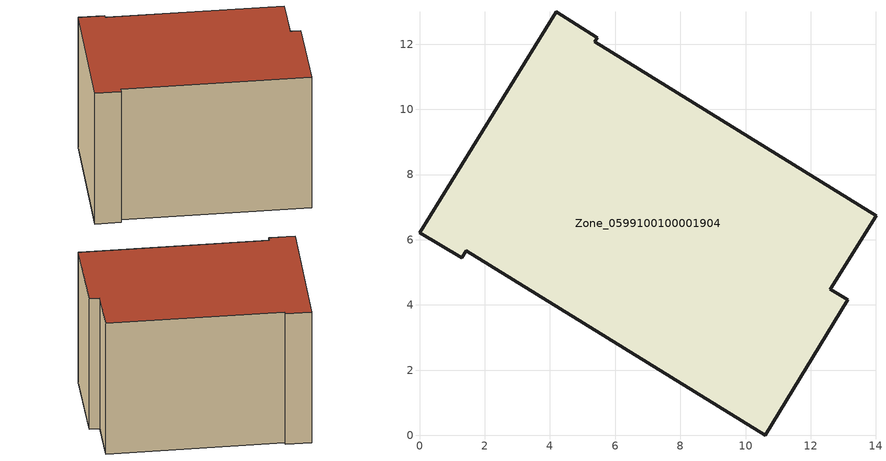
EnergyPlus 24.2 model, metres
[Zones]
Zone_0599100100001904
 floor ground (C_G): 4.19,13 5.46,12.2 5.38,12.07 14,6.74 12.61,4.48 13.13,4.16 10.61,0 1.43,5.67 1.3,5.45 0,6.22 z1.66
 wall outside (C_F): 5.46,12.2 4.19,13 0,6.22 1.3,5.45 1.43,5.67 10.61,0 13.13,4.16 12.61,4.48 14,6.74 5.38,12.07 5.46,12.2 z1.66:10.37
 roof outside (C_R): 4.19,13 0,6.22 1.3,5.45 1.43,5.67 10.61,0 13.13,4.16 12.61,4.48 14,6.74 5.38,12.07 5.46,12.2 z10.37
[BUILDING]
Pand.0599100100001904: North Axis=0; Terrain=City; Loads Convergence Tolerance Value=0.04; Temperature Convergence Tolerance Value=0.4; Solar Distribution=FullExterior; Maximum Number of Warmup Days=25; Minimum Number of Warmup Days=1
[Site:Location]
Rotterdam.The.Hague.AP_ZH_NLD Design_Conditions: Latitude=51.96; Longitude=4.45; Time Zone=1; Elevation=-4.5
[SITE:GROUNDTEMPERATURE:BUILDINGSURFACE]
18, 18, 18, 18, 18, 18, 18, 18, 18, 18, 18, 18
[MATERIAL] Thermal Absorptance=0.9; Solar Absorptance=0.7; Visible Absorptance=0.7
Name | Roughness | Thickness | Conductivity | Density | Specific Heat
G.TI.2006-2014 | MediumSmooth | 0.15 | 0.06 | 540 | 1210
F.TI.2006-2014 | Rough | 0.3 | 0.12 | 1920 | 840
R.TI.2006-2014 | MediumRough | 0.2 | 0.08 | 1500 | 1000
[CONSTRUCTION]
C_G: G.TI.2006-2014
C_F: F.TI.2006-2014
C_R: R.TI.2006-2014
[ZONE]
Zone_0599100100001904: Type=1; Multiplier=1; Ceiling Height=Autocalculate; Volume=Autocalculate; Floor Area=autocalculate; Part of Total Floor Area=Yes
[ZONEINFILTRATION:DESIGNFLOWRATE]
Infil_Zone_0599100100001904: Zone or ZoneList or Space or SpaceList=Zone_0599100100001904; Schedule=AlwaysOn; Design Flow Rate Calculation Method=Flow/Area; Flow Rate per Floor Area=0.0015; Constant Term Coefficient=1; Temperature Term Coefficient=0; Velocity Term Coefficient=0; Velocity Squared Term Coefficient=0
[HVACTEMPLATE:ZONE:IDEALLOADSAIRSYSTEM]
Zone_0599100100001904: Maximum Heating Supply Air Temperature=50; Minimum Cooling Supply Air Temperature=13; Maximum Heating Supply Air Humidity Ratio=0.0156; Minimum Cooling Supply Air Humidity Ratio=0.0077; Heating Limit=NoLimit; Cooling Limit=NoLimit; Dehumidification Control Type=ConstantSensibleHeatRatio; Cooling Sensible Heat Ratio=0.7; Dehumidification Setpoint=60; Humidification Control Type=None; Humidification Setpoint=30; Outdoor Air Method=None; Outdoor Air Flow Rate per Person=0.00944; Outdoor Air Flow Rate per Zone Floor Area=0; Outdoor Air Flow Rate per Zone=0; Demand Controlled Ventilation Type=None; Outdoor Air Economizer Type=NoEconomizer; Heat Recovery Type=None; Sensible Heat Recovery Effectiveness=0.7; Latent Heat Recovery Effectiveness=0.65
[ZONECONTROL:THERMOSTAT]
ThermostatControl_Zone_0599100100001904: Zone or ZoneList=Zone_0599100100001904; Control Type Schedule=DualSetpointControlType; Control 1=Thermostat_Zone_0599100100001904; Temperature Difference Between Cutout And Setpoint=0
[THERMOSTATSETPOINT:DUALSETPOINT]
Thermostat_Zone_0599100100001904: Heating Setpoint Temperature Schedule=HeatingSetpoint_Zone_0599100100001904; Cooling Setpoint Temperature Schedule=CoolingSetpoint_Zone_0599100100001904
[SCHEDULE:COMPACT]
HeatingSetpoint_Zone_0599100100001904: Through: 12/31, For: AllDays, Until: 24:00, 21
CoolingSetpoint_Zone_0599100100001904: Through: 12/31, For: AllDays, Until: 24:00, 24
DualSetpointControlType: Through: 12/31, For: AllDays, Until: 24:00, 4
AlwaysOn: Through: 12/31, For: AllDays, Until: 24:00, 1
